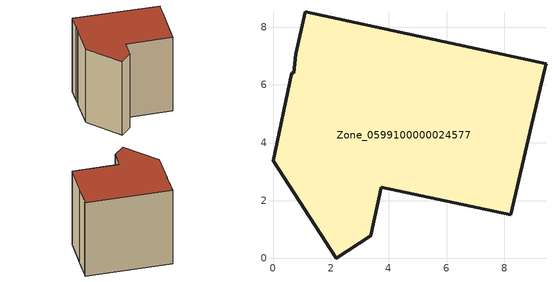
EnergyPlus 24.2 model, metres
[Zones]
Zone_0599100000024577
 floor ground (C_G): 9.43,6.67 9.4,6.55 8.96,4.64 8.22,1.51 3.74,2.47 3.38,0.78 2.19,0 0,3.38 0.66,6.42 0.71,6.41 0.79,7.05 1.11,8.54 9.44,6.73 z0
 wall outside (C_F): 3.38,0.78 3.74,2.47 8.22,1.51 8.96,4.64 9.4,6.55 9.43,6.67 9.44,6.73 1.11,8.54 0.79,7.05 0.71,6.41 0.66,6.42 0,3.38 2.19,0 3.38,0.78 z0:8.44
 roof outside (C_R): 9.4,6.55 9.43,6.67 9.44,6.73 1.11,8.54 0.79,7.05 0.71,6.41 0.66,6.42 0,3.38 2.19,0 3.38,0.78 3.74,2.47 8.22,1.51 8.96,4.64 z8.44
[BUILDING]
Pand.0599100000024577: North Axis=0; Terrain=City; Loads Convergence Tolerance Value=0.04; Temperature Convergence Tolerance Value=0.4; Solar Distribution=FullExterior; Maximum Number of Warmup Days=25; Minimum Number of Warmup Days=1
[Site:Location]
Rotterdam.The.Hague.AP_ZH_NLD Design_Conditions: Latitude=51.96; Longitude=4.45; Time Zone=1; Elevation=-4.5
[SITE:GROUNDTEMPERATURE:BUILDINGSURFACE]
18, 18, 18, 18, 18, 18, 18, 18, 18, 18, 18, 18
[MATERIAL] Thermal Absorptance=0.9; Solar Absorptance=0.7; Visible Absorptance=0.7
Name | Roughness | Thickness | Conductivity | Density | Specific Heat
G.TC.1975-1991 | MediumSmooth | 0.15 | 0.288461 | 540 | 1210
F.TC.1975-1991 | Rough | 0.3 | 0.230769 | 1920 | 840
R.TC.1975-1991 | MediumRough | 0.2 | 0.153846 | 1500 | 1000
[CONSTRUCTION]
C_G: G.TC.1975-1991
C_F: F.TC.1975-1991
C_R: R.TC.1975-1991
[ZONE]
Zone_0599100000024577: Type=1; Multiplier=1; Ceiling Height=Autocalculate; Volume=Autocalculate; Floor Area=autocalculate; Part of Total Floor Area=Yes
[ZONEINFILTRATION:DESIGNFLOWRATE]
Infil_Zone_0599100000024577: Zone or ZoneList or Space or SpaceList=Zone_0599100000024577; Schedule=AlwaysOn; Design Flow Rate Calculation Method=Flow/Area; Flow Rate per Floor Area=0.003; Constant Term Coefficient=1; Temperature Term Coefficient=0; Velocity Term Coefficient=0; Velocity Squared Term Coefficient=0
[HVACTEMPLATE:ZONE:IDEALLOADSAIRSYSTEM]
Zone_0599100000024577: Maximum Heating Supply Air Temperature=50; Minimum Cooling Supply Air Temperature=13; Maximum Heating Supply Air Humidity Ratio=0.0156; Minimum Cooling Supply Air Humidity Ratio=0.0077; Heating Limit=NoLimit; Cooling Limit=NoLimit; Dehumidification Control Type=ConstantSensibleHeatRatio; Cooling Sensible Heat Ratio=0.7; Dehumidification Setpoint=60; Humidification Control Type=None; Humidification Setpoint=30; Outdoor Air Method=None; Outdoor Air Flow Rate per Person=0.00944; Outdoor Air Flow Rate per Zone Floor Area=0; Outdoor Air Flow Rate per Zone=0; Demand Controlled Ventilation Type=None; Outdoor Air Economizer Type=NoEconomizer; Heat Recovery Type=None; Sensible Heat Recovery Effectiveness=0.7; Latent Heat Recovery Effectiveness=0.65
[ZONECONTROL:THERMOSTAT]
ThermostatControl_Zone_0599100000024577: Zone or ZoneList=Zone_0599100000024577; Control Type Schedule=DualSetpointControlType; Control 1=Thermostat_Zone_0599100000024577; Temperature Difference Between Cutout And Setpoint=0
[THERMOSTATSETPOINT:DUALSETPOINT]
Thermostat_Zone_0599100000024577: Heating Setpoint Temperature Schedule=HeatingSetpoint_Zone_0599100000024577; Cooling Setpoint Temperature Schedule=CoolingSetpoint_Zone_0599100000024577
[SCHEDULE:COMPACT]
HeatingSetpoint_Zone_0599100000024577: Through: 12/31, For: AllDays, Until: 24:00, 21
CoolingSetpoint_Zone_0599100000024577: Through: 12/31, For: AllDays, Until: 24:00, 24
DualSetpointControlType: Through: 12/31, For: AllDays, Until: 24:00, 4
AlwaysOn: Through: 12/31, For: AllDays, Until: 24:00, 1
